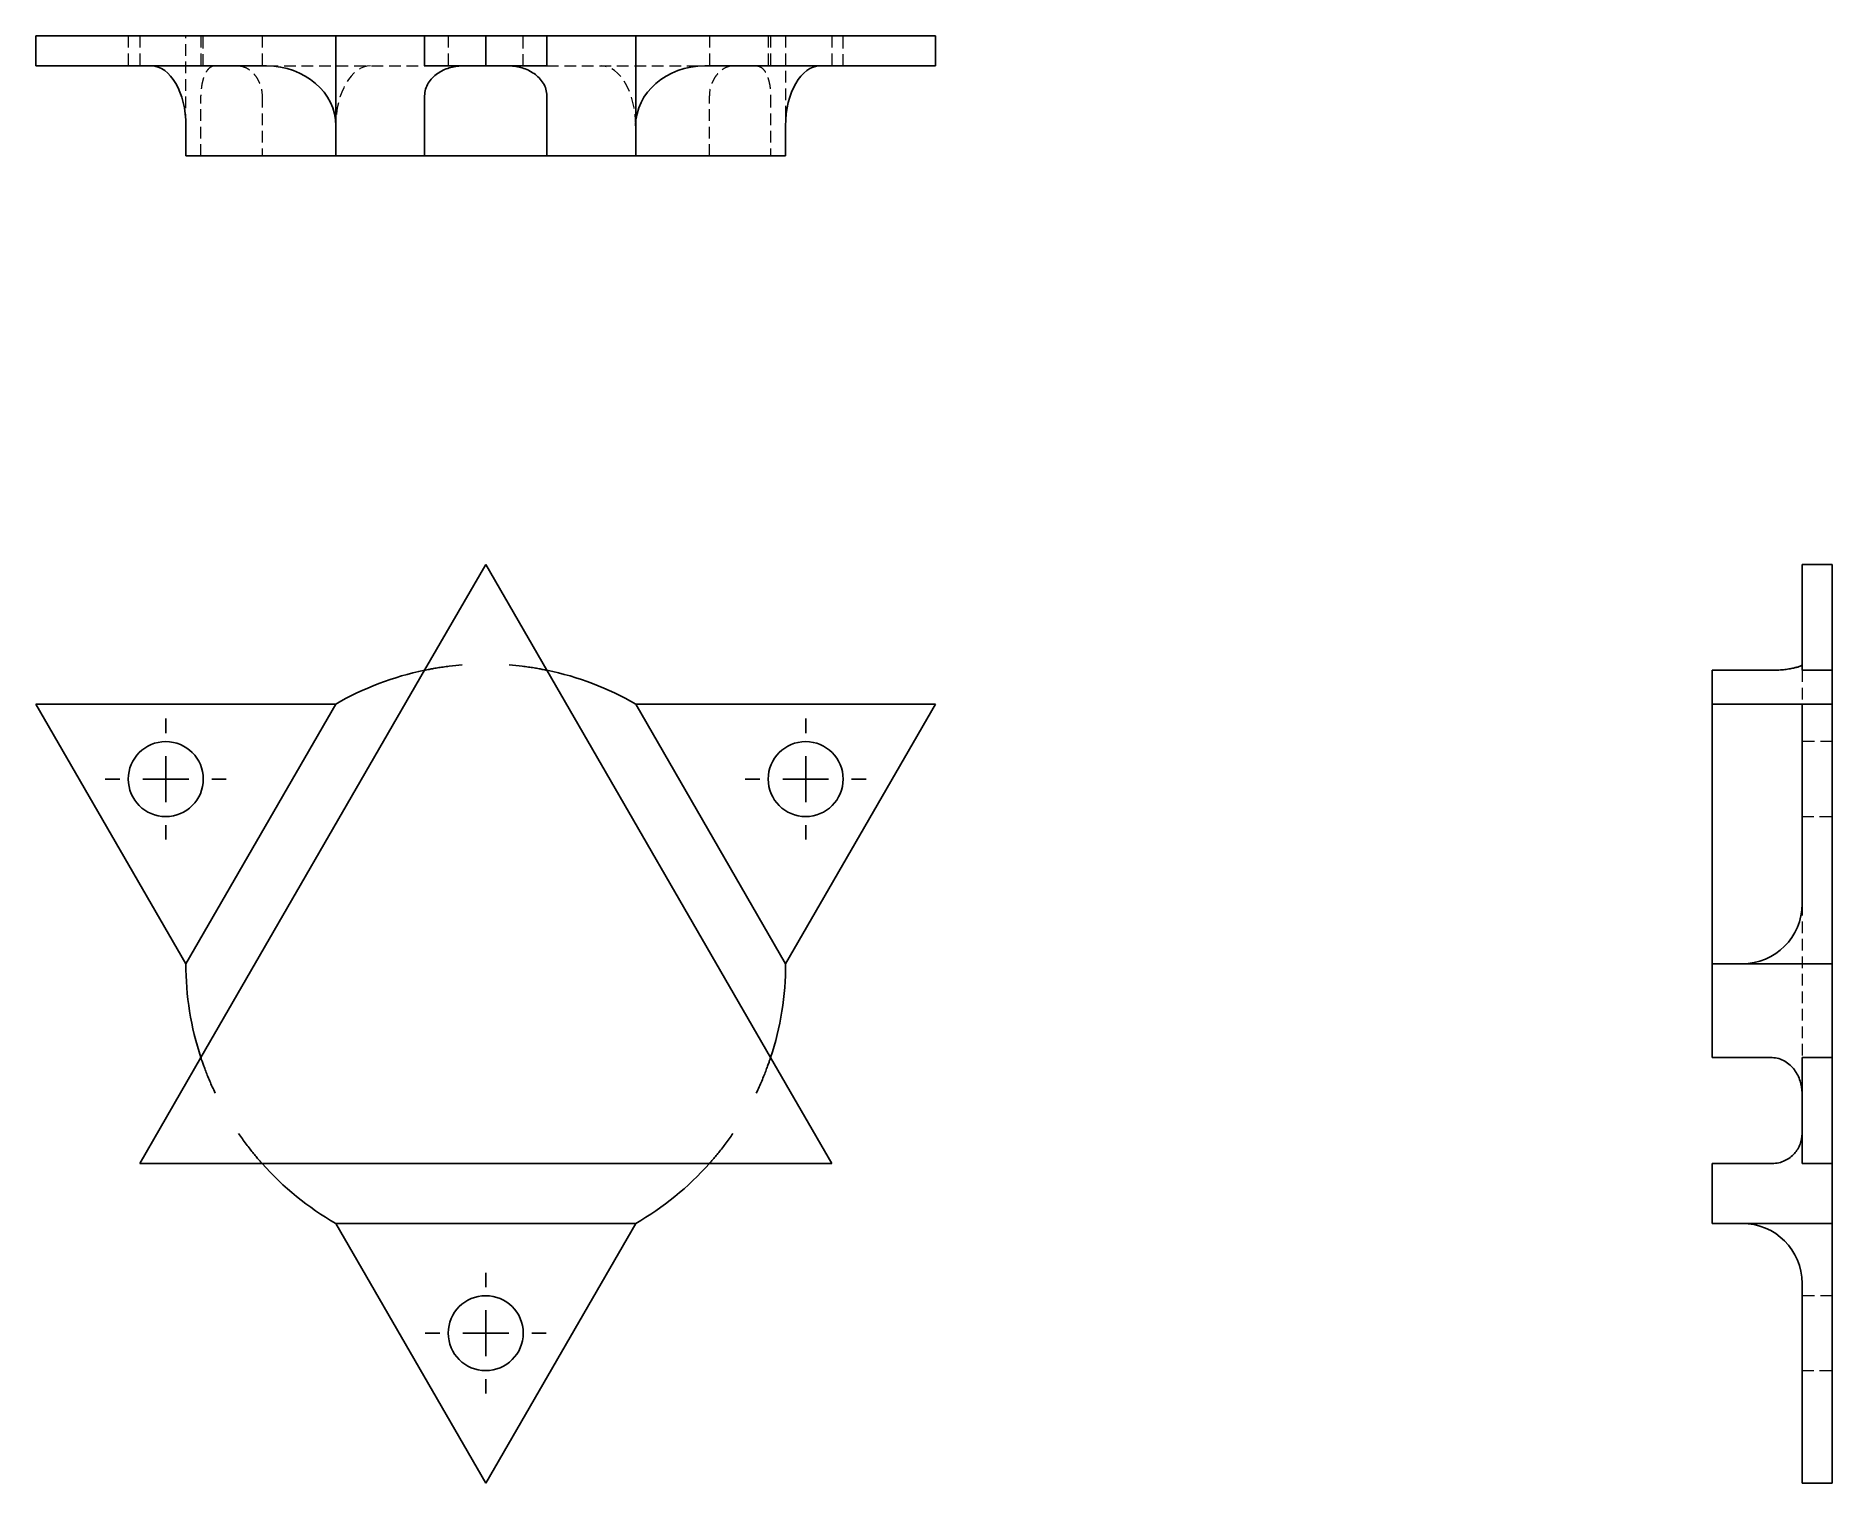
# Model space of a CAD drawing. Header units: millimetres. Extents: x 34 to 230, y 7 to 165.
import ezdxf

# ---------------------------------------------------------------- set-up
doc = ezdxf.new("R2010")
doc.units = ezdxf.units.MM
doc.linetypes.add('HIDDEN', pattern=[1.905, 1.27, -0.635])
doc.layers.add('10', color=7, linetype='Continuous')

# ---------------------------------------------------------------- blocks, each defined once
blk = doc.blocks.new('SW_CENTERMARKSYMBOL_0')
at = {"layer": '10', "color": 0}
for p, q in [((0, 5), (0, 6.58)), ((0, 0), (0, 2.5)), ((-5, 0), (-6.58, 0)), ((0, 0), (-2.5, 0)), ((0, 0), (0, -2.5)), ((0, 0), (2.5, 0)), ((5, 0), (6.58, 0)), ((0, -5), (0, -6.58))]:
    blk.add_line(p, q, dxfattribs=at)
blk = doc.blocks.new('SW_CENTERMARKSYMBOL_1')
at = {"layer": '10', "color": 0}
for p, q in [((0, 5), (0, 6.58)), ((0, 0), (0, 2.5)), ((-5, 0), (-6.58, 0)), ((0, 0), (-2.5, 0)), ((0, 0), (0, -2.5)), ((0, 0), (2.5, 0)), ((5, 0), (6.58, 0)), ((0, -5), (0, -6.58))]:
    blk.add_line(p, q, dxfattribs=at)
blk = doc.blocks.new('SW_CENTERMARKSYMBOL_2')
at = {"layer": '10', "color": 0}
for p, q in [((0, 5), (0, 6.58)), ((0, 0), (0, 2.5)), ((-5, 0), (-6.58, 0)), ((0, 0), (-2.5, 0)), ((0, 0), (0, -2.5)), ((0, 0), (2.5, 0)), ((5, 0), (6.58, 0)), ((0, -5), (0, -6.58))]:
    blk.add_line(p, q, dxfattribs=at)

msp = doc.modelspace()

# ---------------------------------------------------------------- linework, layer by layer
at = {"color": 7, "linetype": 'Continuous', "lineweight": 25}
for p, q in [((34.05, 164.53), (34.05, 161.26)), ((34.05, 164.53), (66.68, 164.53)), ((66.68, 164.53), (66.68, 154.74)), ((66.68, 164.53), (76.35, 164.53)), ((76.35, 164.53), (76.35, 161.26)), ((76.35, 164.53), (83, 164.53)), ((83, 164.53), (83, 161.26)), ((83, 164.53), (89.65, 164.53)), ((89.65, 164.53), (89.65, 161.26)), ((89.65, 164.53), (99.32, 164.53)), ((99.32, 154.74), (99.32, 164.53)), ((99.32, 164.53), (131.95, 164.53)), ((131.95, 164.53), (131.95, 161.26)), ((59.15, 161.26), (34.05, 161.26)), ((76.35, 161.26), (83, 161.26)), ((83, 161.26), (89.65, 161.26)), ((131.95, 161.26), (106.85, 161.26)), ((76.35, 158), (76.35, 151.47)), ((89.65, 151.47), (89.65, 158)), ((50.36, 154.74), (50.36, 151.47)), ((66.68, 151.47), (66.68, 154.74)), ((99.32, 154.74), (99.32, 151.47)), ((115.64, 151.47), (115.64, 154.74)), ((66.68, 151.47), (50.36, 151.47)), ((76.35, 151.47), (66.68, 151.47)), ((89.65, 151.47), (76.35, 151.47)), ((99.32, 151.47), (89.65, 151.47)), ((115.64, 151.47), (99.32, 151.47)), ((76.35, 95.48), (83, 107)), ((83, 107), (89.65, 95.48)), ((229.53, 107), (226.26, 107)), ((226.26, 107), (226.26, 95.48)), ((229.53, 107), (229.53, 95.48)), ((52, 53.31), (76.35, 95.48)), ((89.65, 95.48), (114, 53.31)), ((216.47, 95.48), (223, 95.48)), ((216.47, 91.79), (216.47, 95.48)), ((229.53, 95.48), (226.26, 95.48)), ((229.53, 95.48), (229.53, 91.79)), ((34.05, 91.79), (46.6, 70.05)), ((59.15, 91.79), (34.05, 91.79)), ((66.68, 91.79), (50.36, 63.53)), ((66.68, 91.79), (59.15, 91.79)), ((115.64, 63.53), (99.32, 91.79)), ((99.32, 91.79), (106.85, 91.79)), ((131.95, 91.79), (106.85, 91.79)), ((119.4, 70.05), (131.95, 91.79)), ((216.47, 63.53), (216.47, 91.79)), ((219.74, 91.79), (216.47, 91.79)), ((219.74, 91.79), (226.26, 91.79)), ((226.26, 70.05), (226.26, 91.79)), ((229.53, 91.79), (226.26, 91.79)), ((229.53, 91.79), (229.53, 63.53)), ((50.36, 63.53), (46.6, 70.05)), ((115.64, 63.53), (119.4, 70.05)), ((216.47, 63.53), (219.74, 63.53)), ((216.47, 53.31), (216.47, 63.53)), ((229.53, 63.53), (219.74, 63.53)), ((229.53, 63.53), (229.53, 53.31)), ((45.35, 41.79), (52, 53.31)), ((114, 53.31), (120.65, 41.79)), ((223, 53.31), (216.47, 53.31)), ((229.53, 53.31), (226.26, 53.31)), ((226.26, 53.31), (226.26, 41.79)), ((229.53, 53.31), (229.53, 41.79)), ((58.66, 41.79), (45.35, 41.79)), ((107.34, 41.79), (58.66, 41.79)), ((120.65, 41.79), (107.34, 41.79)), ((216.47, 41.79), (223, 41.79)), ((216.47, 35.26), (216.47, 41.79)), ((229.53, 41.79), (226.26, 41.79)), ((229.53, 41.79), (229.53, 35.26)), ((66.68, 35.26), (99.32, 35.26)), ((66.68, 35.26), (70.45, 28.74)), ((99.32, 35.26), (95.55, 28.74)), ((219.74, 35.26), (216.47, 35.26)), ((219.74, 35.26), (229.53, 35.26)), ((229.53, 35.26), (229.53, 7)), ((70.45, 28.74), (83, 7)), ((83, 7), (95.55, 28.74)), ((226.26, 7), (226.26, 28.74)), ((229.53, 7), (226.26, 7))]:
    msp.add_line(p, q, dxfattribs=at)
at = {"color": 7, "linetype": 'HIDDEN', "lineweight": 18}
for p, q in [((44.1, 164.53), (44.1, 161.26)), ((45.35, 164.53), (45.35, 161.26)), ((50.36, 154.74), (50.36, 164.53)), ((52, 164.53), (52, 161.26)), ((52.26, 161.26), (52.26, 164.53)), ((58.66, 164.53), (58.66, 161.26)), ((78.92, 164.53), (78.92, 161.26)), ((87.08, 161.26), (87.08, 164.53)), ((107.34, 164.53), (107.34, 161.26)), ((113.74, 164.53), (113.74, 161.26)), ((114, 164.53), (114, 161.26)), ((115.64, 164.53), (115.64, 154.74)), ((120.65, 164.53), (120.65, 161.26)), ((121.9, 161.26), (121.9, 164.53)), ((59.15, 161.26), (76.35, 161.26)), ((89.65, 161.26), (106.85, 161.26)), ((52, 151.47), (52, 158)), ((58.66, 158), (58.66, 151.47)), ((107.34, 151.47), (107.34, 158)), ((114, 158), (114, 151.47)), ((226.26, 95.48), (226.26, 91.79)), ((229.53, 87.71), (226.26, 87.71)), ((226.26, 79.55), (229.53, 79.55)), ((226.26, 70.05), (226.26, 53.31)), ((229.53, 27.4), (226.26, 27.4)), ((226.26, 19.24), (229.53, 19.24))]:
    msp.add_line(p, q, dxfattribs=at)
at = {"color": 7, "linetype": 'Continuous', "lineweight": 25}
for centre in [(48.18, 83.63), (117.82, 83.63), (83, 23.32)]:
    msp.add_circle(centre, 4.08, dxfattribs=at)
for centre, radius, start, end in [((83, 63.53), 32.64, 101.761, 120), ((83, 63.53), 32.64, 60, 78.239), ((219.74, 70.05), 6.53, 270, 0), ((83, 63.53), 32.64, 180, 198.239), ((83, 63.53), 32.64, 341.761, 0), ((83, 63.53), 32.64, 221.761, 240), ((83, 63.53), 32.64, 300, 318.239), ((219.74, 28.74), 6.53, 0, 90)]:
    msp.add_arc(centre, radius, start, end, dxfattribs=at)
for centre, major_axis, ratio, start_param, end_param in [((46.6, 154.74), (0, 6.53), 0.57735, 4.712389, 6.283185), ((59.15, 154.74), (7.54, 0), 0.866025, 0, 1.570796), ((106.85, 154.74), (-7.54, 0), 0.866025, 4.712389, 6.283185), ((119.4, 154.74), (0, 6.53), 0.57735, 0, 1.570796)]:
    msp.add_ellipse(centre, major_axis=major_axis, ratio=ratio, start_param=start_param, end_param=end_param, dxfattribs=at)
at = {"color": 7, "linetype": 'HIDDEN', "lineweight": 18}
for centre, start_param, end_param in [((70.45, 154.74), 0, 1.570796), ((95.55, 154.74), 4.712389, 6.283185)]:
    msp.add_ellipse(centre, major_axis=(0, 6.53), ratio=0.57735, start_param=start_param, end_param=end_param, dxfattribs=at)
for points in [[(53.55, 161.26), (53.34, 161.26), (53.14, 161.19), (52.87, 160.98), (52.78, 160.89), (52.62, 160.68), (52.55, 160.56), (52.41, 160.29), (52.34, 160.13), (52.23, 159.78), (52.18, 159.59), (52.09, 159.18), (52.06, 158.96), (52.02, 158.49), (52, 158.25), (52, 158)], [(56.1, 161.26), (56.37, 161.26), (56.65, 161.19), (57.07, 160.98), (57.21, 160.89), (57.48, 160.68), (57.61, 160.56), (57.86, 160.29), (57.98, 160.13), (58.2, 159.78), (58.3, 159.59), (58.47, 159.18), (58.54, 158.96), (58.63, 158.49), (58.66, 158.25), (58.66, 158)], [(109.9, 161.26), (109.63, 161.26), (109.35, 161.19), (108.93, 160.98), (108.79, 160.89), (108.52, 160.68), (108.39, 160.56), (108.14, 160.29), (108.02, 160.13), (107.8, 159.78), (107.7, 159.59), (107.53, 159.18), (107.46, 158.96), (107.37, 158.49), (107.34, 158.25), (107.34, 158)], [(112.45, 161.26), (112.66, 161.26), (112.86, 161.19), (113.13, 160.98), (113.22, 160.89), (113.38, 160.68), (113.45, 160.56), (113.59, 160.29), (113.66, 160.13), (113.77, 159.78), (113.82, 159.59), (113.91, 159.18), (113.94, 158.96), (113.98, 158.49), (114, 158.25), (114, 158)]]:
    msp.add_open_spline(points, degree=3, knots=[0, 0, 0, 0, 0.25, 0.25, 0.375, 0.375, 0.5, 0.5, 0.625, 0.625, 0.75, 0.75, 0.875, 0.875, 1, 1, 1, 1], dxfattribs=at)
at = {"color": 7, "linetype": 'Continuous', "lineweight": 25}
for points in [[(80.45, 161.26), (79.97, 161.26), (79.49, 161.19), (78.8, 160.98), (78.58, 160.89), (78.14, 160.68), (77.94, 160.56), (77.55, 160.29), (77.36, 160.13), (77.03, 159.78), (76.88, 159.59), (76.62, 159.18), (76.52, 158.96), (76.39, 158.49), (76.35, 158.25), (76.35, 158)], [(85.55, 161.26), (86.03, 161.26), (86.51, 161.19), (87.2, 160.98), (87.42, 160.89), (87.86, 160.68), (88.06, 160.56), (88.45, 160.29), (88.64, 160.13), (88.97, 159.78), (89.12, 159.59), (89.38, 159.18), (89.48, 158.96), (89.61, 158.49), (89.65, 158.25), (89.65, 158)], [(80.45, 96.06), (79.97, 96.03), (79.49, 95.98), (78.8, 95.89), (78.58, 95.86), (78.14, 95.8), (77.94, 95.77), (77.55, 95.71), (77.36, 95.67), (77.03, 95.61), (76.88, 95.58), (76.62, 95.53), (76.52, 95.51), (76.39, 95.49), (76.35, 95.48), (76.35, 95.48)], [(85.55, 96.06), (86.03, 96.03), (86.51, 95.98), (87.2, 95.89), (87.42, 95.86), (87.86, 95.8), (88.06, 95.77), (88.45, 95.71), (88.64, 95.67), (88.97, 95.61), (89.12, 95.58), (89.38, 95.53), (89.48, 95.51), (89.61, 95.49), (89.65, 95.48), (89.65, 95.48)], [(226.26, 96.06), (226.26, 96.03), (226.19, 95.98), (225.98, 95.89), (225.89, 95.86), (225.68, 95.8), (225.56, 95.77), (225.29, 95.71), (225.13, 95.67), (224.78, 95.61), (224.59, 95.58), (224.18, 95.53), (223.96, 95.51), (223.49, 95.49), (223.25, 95.48), (223, 95.48)], [(53.55, 49.46), (53.34, 49.9), (53.14, 50.34), (52.87, 50.98), (52.78, 51.19), (52.62, 51.6), (52.55, 51.79), (52.41, 52.16), (52.34, 52.34), (52.23, 52.66), (52.18, 52.8), (52.09, 53.04), (52.06, 53.14), (52.02, 53.28), (52, 53.31), (52, 53.31)], [(112.45, 49.46), (112.66, 49.9), (112.86, 50.34), (113.13, 50.98), (113.22, 51.19), (113.38, 51.6), (113.45, 51.79), (113.59, 52.16), (113.66, 52.34), (113.77, 52.66), (113.82, 52.8), (113.91, 53.04), (113.94, 53.14), (113.98, 53.28), (114, 53.31), (114, 53.31)], [(226.26, 49.46), (226.26, 49.9), (226.19, 50.34), (225.98, 50.98), (225.89, 51.19), (225.68, 51.6), (225.56, 51.79), (225.29, 52.16), (225.13, 52.34), (224.78, 52.66), (224.59, 52.8), (224.18, 53.04), (223.96, 53.14), (223.49, 53.28), (223.25, 53.31), (223, 53.31)], [(56.1, 45.05), (56.37, 44.65), (56.65, 44.27), (57.07, 43.71), (57.21, 43.53), (57.48, 43.19), (57.61, 43.02), (57.86, 42.72), (57.98, 42.57), (58.2, 42.31), (58.3, 42.2), (58.47, 42), (58.54, 41.92), (58.63, 41.82), (58.66, 41.79), (58.66, 41.79)], [(109.9, 45.05), (109.63, 44.65), (109.35, 44.27), (108.93, 43.71), (108.79, 43.53), (108.52, 43.19), (108.39, 43.02), (108.14, 42.72), (108.02, 42.57), (107.8, 42.31), (107.7, 42.2), (107.53, 42), (107.46, 41.92), (107.37, 41.82), (107.34, 41.79), (107.34, 41.79)], [(226.26, 45.05), (226.26, 44.65), (226.19, 44.27), (225.98, 43.71), (225.89, 43.53), (225.68, 43.19), (225.56, 43.02), (225.29, 42.72), (225.13, 42.57), (224.78, 42.31), (224.59, 42.2), (224.18, 42), (223.96, 41.92), (223.49, 41.82), (223.25, 41.79), (223, 41.79)]]:
    msp.add_open_spline(points, degree=3, knots=[0, 0, 0, 0, 0.25, 0.25, 0.375, 0.375, 0.5, 0.5, 0.625, 0.625, 0.75, 0.75, 0.875, 0.875, 1, 1, 1, 1], dxfattribs=at)

# ---------------------------------------------------------------- block references
at = {"layer": '10'}
for name, p in [('SW_CENTERMARKSYMBOL_1', (48.18, 83.63)), ('SW_CENTERMARKSYMBOL_0', (117.82, 83.63)), ('SW_CENTERMARKSYMBOL_2', (83, 23.32))]:
    msp.add_blockref(name, p, dxfattribs=at)

doc.saveas('drawing.dxf')
